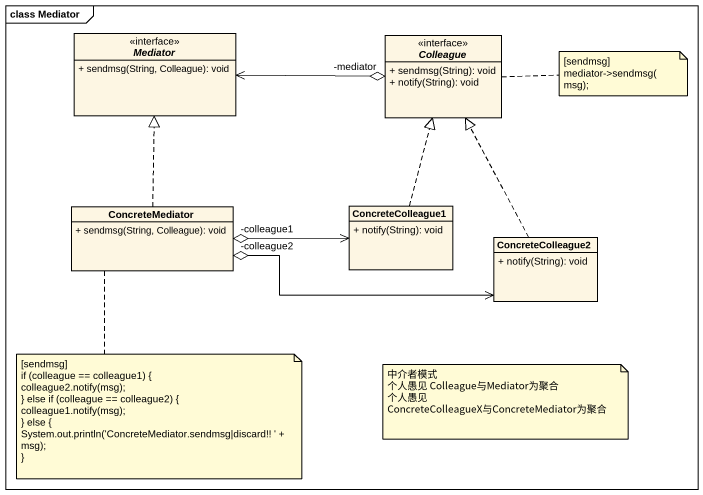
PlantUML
@startuml
mainframe class Mediator
hide circle
hide empty members
skinparam classAttributeIconSize 0
interface Mediator <<interface>> {
  + sendmsg(String, Colleague): void
}
interface Colleague <<interface>> {
  + sendmsg(String): void
  + notify(String): void
}
class ConcreteMediator {
  + sendmsg(String, Colleague): void
}
class ConcreteColleague1 {
  + notify(String): void
}
class ConcreteColleague2 {
  + notify(String): void
}
Mediator <-right-o "-mediator" Colleague
ConcreteMediator .up.|> Mediator
ConcreteColleague1 .up.|> Colleague
ConcreteColleague1 <-left-o "-colleague1" ConcreteMediator
ConcreteColleague2 .up.|> Colleague
ConcreteColleague2 <-left-o "-colleague2" ConcreteMediator
note right of Colleague
  [sendmsg]
  mediator->sendmsg(msg);
end note
note bottom of ConcreteMediator
  [sendmsg]
  if (colleague == colleague1) {
  colleague2.notify(msg);
  ~} else if (colleague == colleague2) {
  colleague1.notify(msg);
  ~} else {
  System.out.println('ConcreteMediator.sendmsg|discard!! ' + msg);
  ~}
end note
note as N3
  中介者模式
  个人愚见 Colleague与Mediator为聚合
  个人愚见 ConcreteColleagueX与ConcreteMediator为聚合
end note
@enduml
